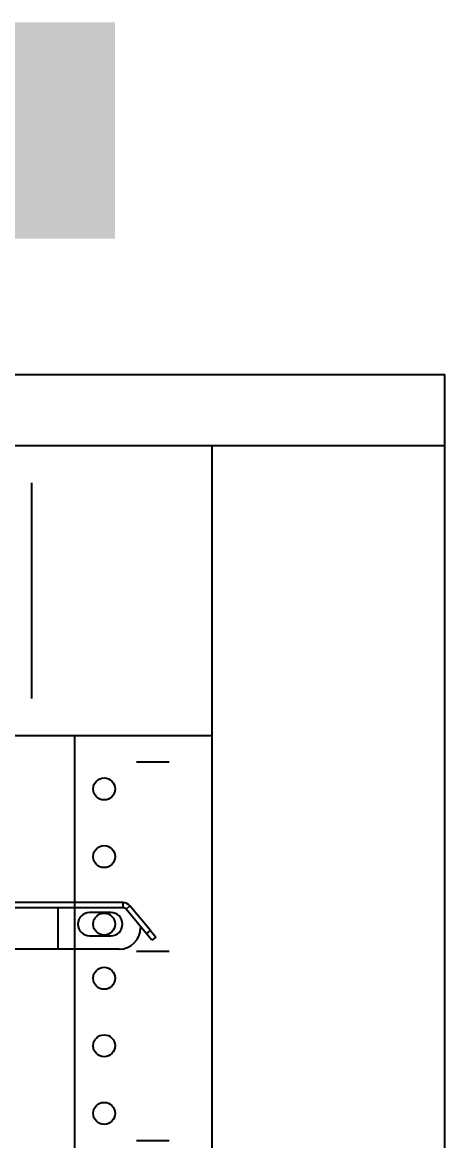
# Model space of a CAD drawing. Header units: millimetres. Extents: x 11355 to 11505, y 8083 to 8171.
# Drawn here: x 11500.75 to 11504.65, y 8160.62 to 8170.96 of the extents above; entities that cross this region are included whole.
import ezdxf

# ---------------------------------------------------------------- set-up
doc = ezdxf.new("R2010")
doc.units = ezdxf.units.MM
for name, color, linetype in [('ODF', 7, 'Continuous'), ('Rack - Base 15U', 7, 'Continuous'), ('Rack - Base 45U', 7, 'Continuous'), ('Textos - Nombre de Racks', 7, 'Continuous')]:
    doc.layers.add(name, color=color, linetype=linetype)
doc.styles.get("Standard").update_dxf_attribs({"font": 'arial.ttf'})

# ---------------------------------------------------------------- blocks, each defined once
blk = doc.blocks.new('ODF - Furukawa')
at = {"layer": 'ODF', "color": 7, "linetype": 'Continuous'}
for p, q in [((2430.461, 1399.285), (2429.427, 1399.285)), ((2430.461, 1399.285), (2430.461, 1399.238)), ((2430.491, 1399.224), (2430.527, 1399.254)), ((2430.717, 1399.027), (2430.527, 1399.254)), ((2430.461, 1399.238), (2429.446, 1399.238)), ((2430.351, 1399.194), (2430.155, 1399.194)), ((2430.681, 1398.997), (2430.491, 1399.224)), ((2430.626, 1399.063), (2430.626, 1399.051)), ((2430.155, 1398.978), (2430.351, 1398.978)), ((2430.681, 1398.997), (2430.717, 1399.027)), ((2430.731, 1398.937), (2430.681, 1398.997)), ((2430.717, 1399.027), (2430.768, 1398.967)), ((2430.768, 1398.967), (2430.731, 1398.937)), ((2429.86, 1398.855), (2429.427, 1398.855)), ((2430.429, 1398.855), (2429.86, 1398.855))]:
    blk.add_line(p, q, dxfattribs=at)
at = {"layer": 'ODF', "color": 8, "linetype": 'Continuous'}
blk.add_line((2429.86, 1399.238), (2429.86, 1398.855), dxfattribs=at)
at = {"layer": 'ODF', "color": 7, "linetype": 'Continuous'}
for centre, radius, start, end in [((2430.461, 1399.199), 0.0864, 40, 90), ((2430.155, 1399.086), 0.108, 90, 270), ((2430.351, 1399.086), 0.108, 270, 90), ((2430.461, 1399.199), 0.0393, 40, 90), ((2430.429, 1399.051), 0.196, 270, 0)]:
    blk.add_arc(centre, radius, start, end, dxfattribs=at)
blk = doc.blocks.new('Rack 45U')
at = {"layer": 'Rack - Base 45U'}
for p, q in [((2304.165, 1455.271), (2328.771, 1455.271)), ((2328.771, 1370.153), (2328.771, 1455.271)), ((2328.771, 1454.611), (2304.165, 1454.611)), ((2326.623, 1370.153), (2326.623, 1454.611)), ((2324.954, 1452.274), (2324.954, 1454.271)), ((2306.313, 1451.934), (2326.623, 1451.934)), ((2325.353, 1372.819), (2325.353, 1451.934)), ((2325.923, 1451.689), (2326.223, 1451.689)), ((2325.923, 1449.939), (2326.223, 1449.939)), ((2325.923, 1448.189), (2326.223, 1448.189))]:
    blk.add_line(p, q, dxfattribs=at)
for centre in [(2325.623, 1451.439), (2325.623, 1450.814), (2325.623, 1450.189), (2325.623, 1449.689), (2325.623, 1449.064), (2325.623, 1448.439)]:
    blk.add_circle(centre, 0.102, dxfattribs=at)

msp = doc.modelspace()

# ---------------------------------------------------------------- block references
at = {"layer": 'Rack - Base 15U'}
msp.add_blockref('ODF - Furukawa', (9071.215, 6763.538), dxfattribs=at)
at = {"layer": 'Rack - Base 45U'}
msp.add_blockref('Rack 45U', (9175.881, 6712.435), dxfattribs=at)

# ---------------------------------------------------------------- texts
at = {"layer": 'Textos - Nombre de Racks', "insert": (11492.451, 8170.462), "char_height": 1, "attachment_point": 2, "bg_fill": 1, "box_fill_scale": 1.5, "bg_fill_color": 253, "bg_fill_transparency": 0}
msp.add_mtext_dynamic_manual_height_columns('{\\fBahnschrift SemiBold|b0|i0|c0|p34;RACK 03 - CPD (OT)}', width=17.30642, gutter_width=12.5, heights=[0], dxfattribs=at)

doc.saveas('drawing.dxf')
